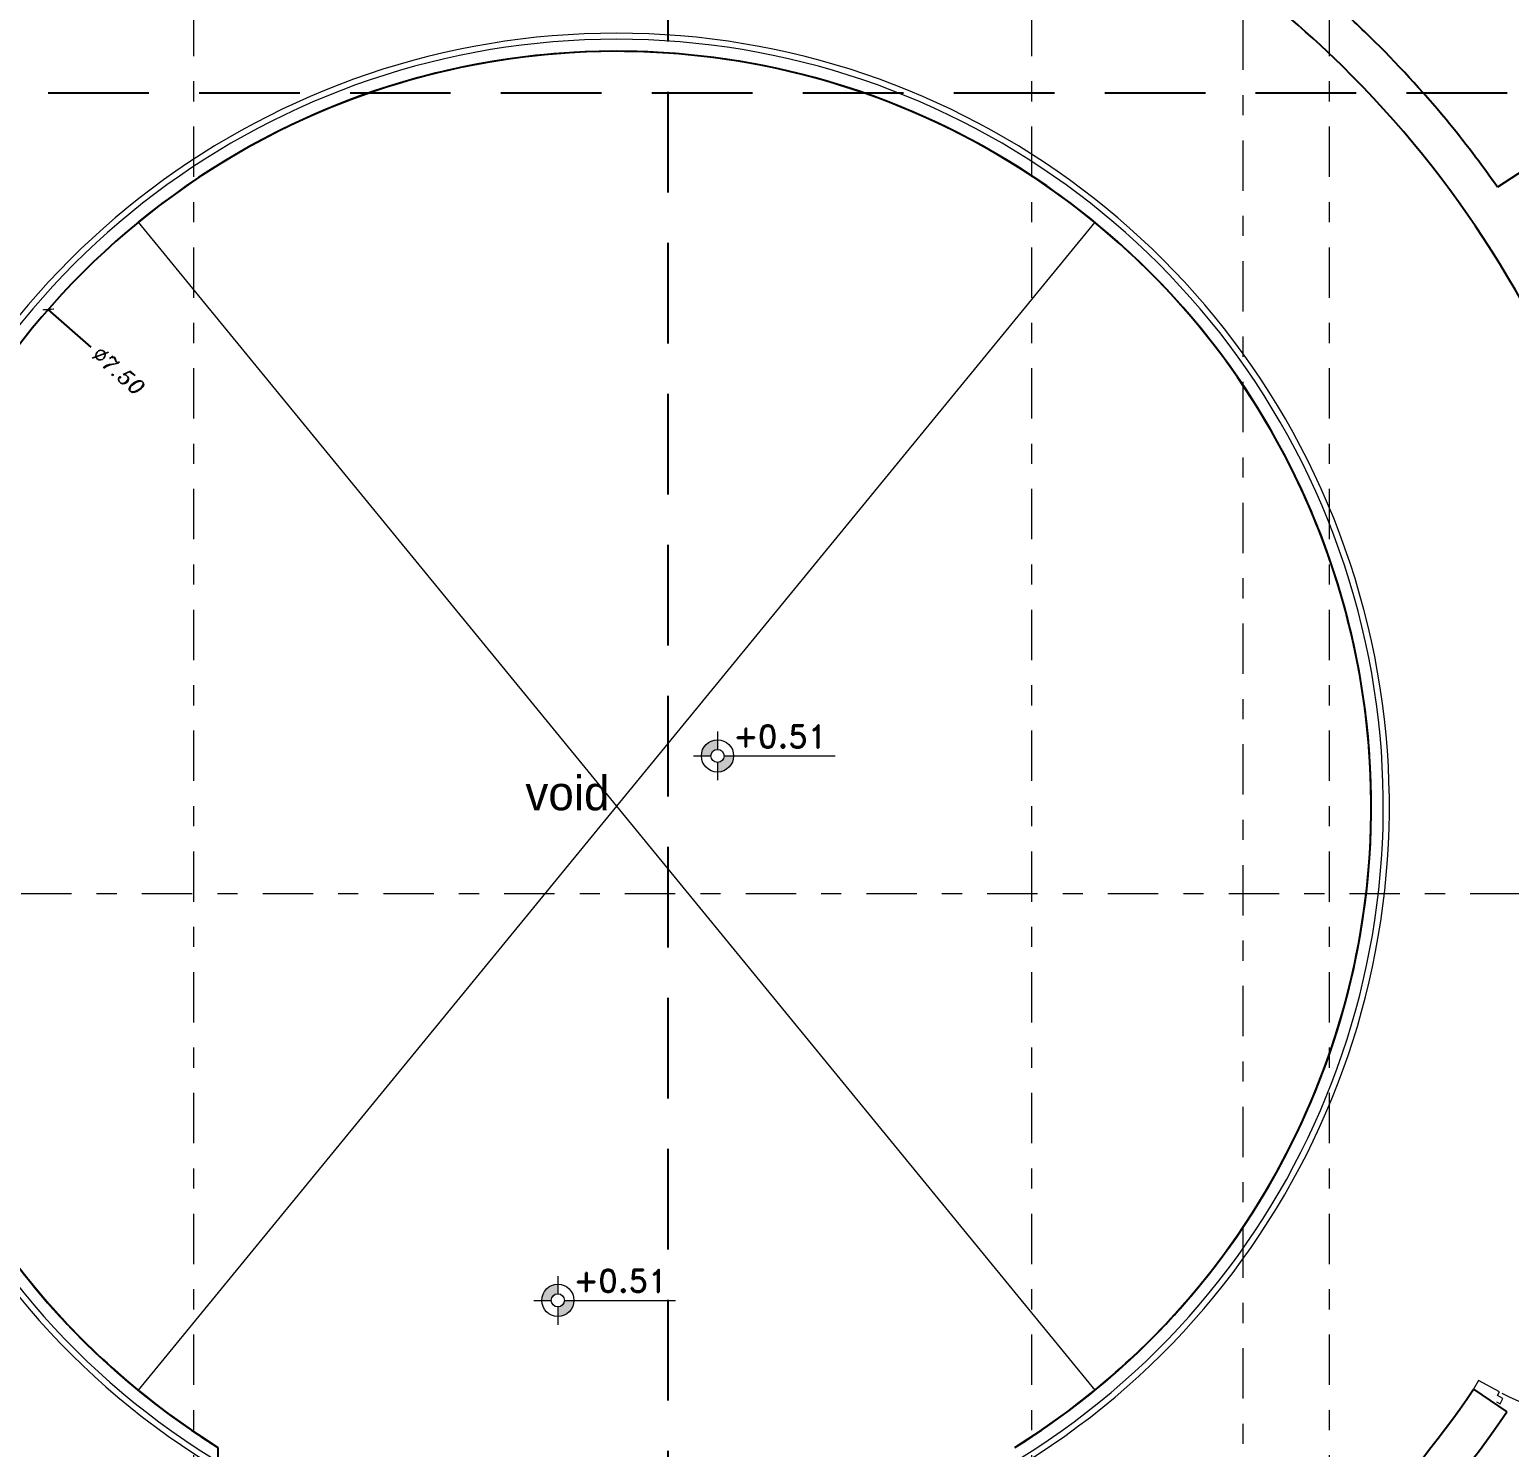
# Model space of a CAD drawing. Header units: metres. Extents: x 294 to 1101, y -498 to -355.
# Drawn here: x 542.53 to 549.88, y -393.92 to -386.88 of the extents above; entities that cross this region are included whole.
import ezdxf

# ---------------------------------------------------------------- set-up
doc = ezdxf.new("R2010")
doc.units = ezdxf.units.M
doc.linetypes.add('DASHDOT2', pattern=[0.5, 0.25, -0.125, 0, -0.125])
doc.linetypes.add('DASHED', pattern=[0.75, 0.5, -0.25])
for name, color, linetype, lineweight in [('2', 2, 'Continuous', 13), ('axe', 12, 'DASHDOT2', 9), ('D', 2, 'Continuous', 13), ('dor', 30, 'Continuous', 13), ('elev1', 134, 'Continuous', 13), ('fur', 251, 'Continuous', 9), ('roof', 16, 'DASHDOT2', 18), ('wall', 7, 'Continuous', 25)]:
    doc.layers.add(name, color=color, linetype=linetype, lineweight=lineweight)
for name, color, linetype in [('dim', 156, 'Continuous'), ('stair', 142, 'Continuous'), ('text', 3, 'Continuous')]:
    doc.layers.add(name, color=color, linetype=linetype)
doc.styles.add('alalala', font='bgothm.ttf', dxfattribs={"height": 0.2})
doc.styles.add('ITALICC', font='italicc')
doc.styles.add('ROMAND', font='romand.shx', dxfattribs={"height": 0.2})
doc.dimstyles.new('dim200', dxfattribs={"dimscale": 0.4, "dimtxt": 0.1885, "dimasz": 0.1, "dimexe": 0.15, "dimexo": 0.25, "dimgap": 0.07, "dimtad": 0, "dimzin": 0, "dimdsep": 46, "dimtxsty": 'ITALICC', "dimblk": 'ARCHTICK', "dimcen": 0.09, "dimdle": 0.1, "dimse1": 1, "dimse2": 1, "dimclrd": 211, "dimclrt": 3, "dimadec": 0, "dimazin": 0, "dimtfac": 1, "dimtix": 1, "dimtofl": 0, "dimtmove": 0, "dimatfit": 3, "dimldrblk": 'ARCHTICK', "dimfxl": 1, "dimtolj": 1, "dimtzin": 0, "dimlwd": 25, "dimarcsym": 0})

# ---------------------------------------------------------------- blocks, each defined once
blk = doc.blocks.new('A$C6C9229B2')
at = {"layer": 'dim'}
h = blk.add_hatch(color=256, dxfattribs=at)
h.paths.add_polyline_path([(0.294, 0.376), (0.294, 0.492, 0.414214), (0.098, 0.296), (0.214, 0.296, -0.414214)])
h.paths.add_polyline_path([(0.49, 0.296), (0.373, 0.296, -0.414214), (0.294, 0.217), (0.294, 0.1, 0.414214)])
at = {"layer": '2'}
for p, q in [((0.294, 0.592), (0.294, 0.376)), ((0, 0.296), (0.214, 0.296)), ((0.294, 0.217), (0.294, 0)), ((0.373, 0.296), (1.727, 0.296))]:
    blk.add_line(p, q, dxfattribs=at)
for radius in [0.196, 0.0796]:
    blk.add_circle((0.294, 0.296), radius, dxfattribs=at)
blk = doc.blocks.new('D100r')
at = {"layer": 'dor'}
for p, q in [((-99.085, -11.965), (-99.085, -12.865)), ((-99.05, -12.865), (-99.05, -11.965)), ((-100, -12.87), (-100, -12.85)), ((-100, -12.85), (-99.97, -12.85)), ((-99.97, -12.85), (-99.97, -12.88)), ((-99.085, -12.865), (-99.05, -12.865)), ((-99, -12.85), (-99.03, -12.85)), ((-99.03, -12.85), (-99.03, -12.88)), ((-99, -12.87), (-99, -12.85)), ((-99.97, -12.88), (-99.95, -12.88)), ((-99.95, -12.88), (-99.95, -13)), ((-99.05, -12.88), (-99.05, -13)), ((-99.03, -12.88), (-99.05, -12.88)), ((-100, -13), (-100, -12.98)), ((-99.95, -13), (-100, -13)), ((-99.05, -13), (-99, -13)), ((-99, -13), (-99, -12.98))]:
    blk.add_line(p, q, dxfattribs=at)
blk.add_arc((-99.05, -12.865), 0.9, 90, 180, dxfattribs=at)
blk = doc.blocks.new('_ArchTick')
at = {"color": 0, "linetype": 'ByBlock', "const_width": 0.15}
blk.add_lwpolyline([(-0.5, -0.5), (0.5, 0.5)], dxfattribs=at)
blk = doc.blocks.new('*D213')
at = {"layer": 'DEFPOINTS', "color": 0, "transparency": 16777216}
for p in [(542.6175, -388.2688), (548.2646, -393.2044)]:
    blk.add_point(p, dxfattribs=at)
at = {"layer": 'wall', "color": 211, "linetype": 'Continuous', "lineweight": 25, "transparency": 16777216}
blk.add_line((542.8311, -388.4555), (542.6175, -388.2688), dxfattribs=at)
at = {"layer": 'wall', "color": 211, "lineweight": 25, "transparency": 16777216, "xscale": 0.04000000000000001, "yscale": 0.04000000000000001, "zscale": 0.04000000000000001, "rotation": 138.8460862383639}
blk.add_blockref('_ArchTick', (542.6175, -388.2688), dxfattribs=at)
at = {"layer": 'wall', "color": 3, "transparency": 16777216, "insert": (542.9671, -388.5743), "char_height": 0.0754, "attachment_point": 5, "rotation": 318.84609, "style": 'ITALICC'}
blk.add_mtext('\\A1;∅7.50', dxfattribs=at)

msp = doc.modelspace()

# ---------------------------------------------------------------- linework, layer by layer
at = {"layer": 'axe'}
for p, q in [((543.3411, -402.6106), (543.3411, -367.9368)), ((547.5047, -402.6106), (547.5047, -367.9368)), ((548.5554, -402.6788), (548.5554, -368.0049)), ((548.9844, -402.6106), (548.9844, -368.0095)), ((557.7332, -391.1722), (535.5167, -391.1722))]:
    msp.add_line(p, q, dxfattribs=at)
at = {"layer": 'elev1'}
for radius in [3.84, 3.81]:
    msp.add_arc((545.4411, -390.7366), radius, 301.87086, 238.12914, dxfattribs=at)
at = {"layer": 'fur'}
for p, q in [((543.0649, -387.8355), (547.8172, -393.6377)), ((547.8172, -387.8355), (543.0649, -393.6377))]:
    msp.add_line(p, q, dxfattribs=at)
at = {"layer": 'roof'}
for radius in [5.35, 5.15]:
    msp.add_arc((545.4411, -390.7366), radius, 114.47476, 150.98926, dxfattribs=at)
at = {"layer": 'stair'}
for start, end in [(301.87086, 238.12914), (301.87086, 129.31879), (149.47751, 238.12914), (221.18644, 238.12914), (301.87086, 318.81356)]:
    msp.add_arc((545.4411, -390.7366), 3.75, start, end, dxfattribs=at)
at = {"layer": 'text', "linetype": 'DASHED'}
for p, q in [((545.6983, -401.9381), (545.6983, -374.886)), ((535.867, -387.1924), (554.7236, -387.1924))]:
    msp.add_line(p, q, dxfattribs=at)
at = {"layer": 'wall'}
for p, q in [((550.244, -387.3846), (549.8183, -387.6606)), ((549.6998, -393.6323), (549.8652, -393.7448)), ((543.461, -393.9212), (543.461, -395.9577))]:
    msp.add_line(p, q, dxfattribs=at)
for radius, start, end in [(5.15, 45.573, 54.375), (5.35, 45.573, 48.72858), (5.35, 39.60913, 45.573), (5.15, 19.1547, 45.573), (5.35, 35.09674, 39.60913), (5.15, 304.48744, 325.78656), (5.35, 305.62245, 325.78656)]:
    msp.add_arc((545.4411, -390.7366), radius, start, end, dxfattribs=at)

# ---------------------------------------------------------------- block references
at = {"layer": 'dor', "xscale": -1, "rotation": 241.3436312267473}
msp.add_blockref('D100r', (609.0628, -312.1153), dxfattribs=at)
at = {"layer": 'wall', "xscale": 0.4082351196449411, "yscale": 0.4082351196449411, "zscale": 0.4082351196449411}
for p in [(545.823, -390.6074), (545.0297, -393.3117)]:
    msp.add_blockref('A$C6C9229B2', p, dxfattribs=at)

# ---------------------------------------------------------------- texts
at = {"layer": 'D', "style": 'ROMAND'}
for p in [(546.0232, -390.4467), (545.23, -393.151)]:
    msp.add_text('+0.51', height=0.1131, dxfattribs=at).set_placement(p)
at = {"layer": 'text', "style": 'alalala'}
msp.add_text('void', height=0.17033, dxfattribs=at).set_placement((544.9886, -390.7565))

# ---------------------------------------------------------------- dimensions: what is measured, and where the dimension line sits
at = {"layer": 'wall'}
dim = msp.add_diameter_dim_2p(p1=(548.2646, -393.2044), p2=(542.6175, -388.2688), dimstyle='dim200', dxfattribs=at)
dim.commit()
dim.dimension.update_dxf_attribs({"geometry": '*D213', "text_midpoint": (542.9671, -388.5743), "dimtype": 163})

doc.saveas('drawing.dxf')
